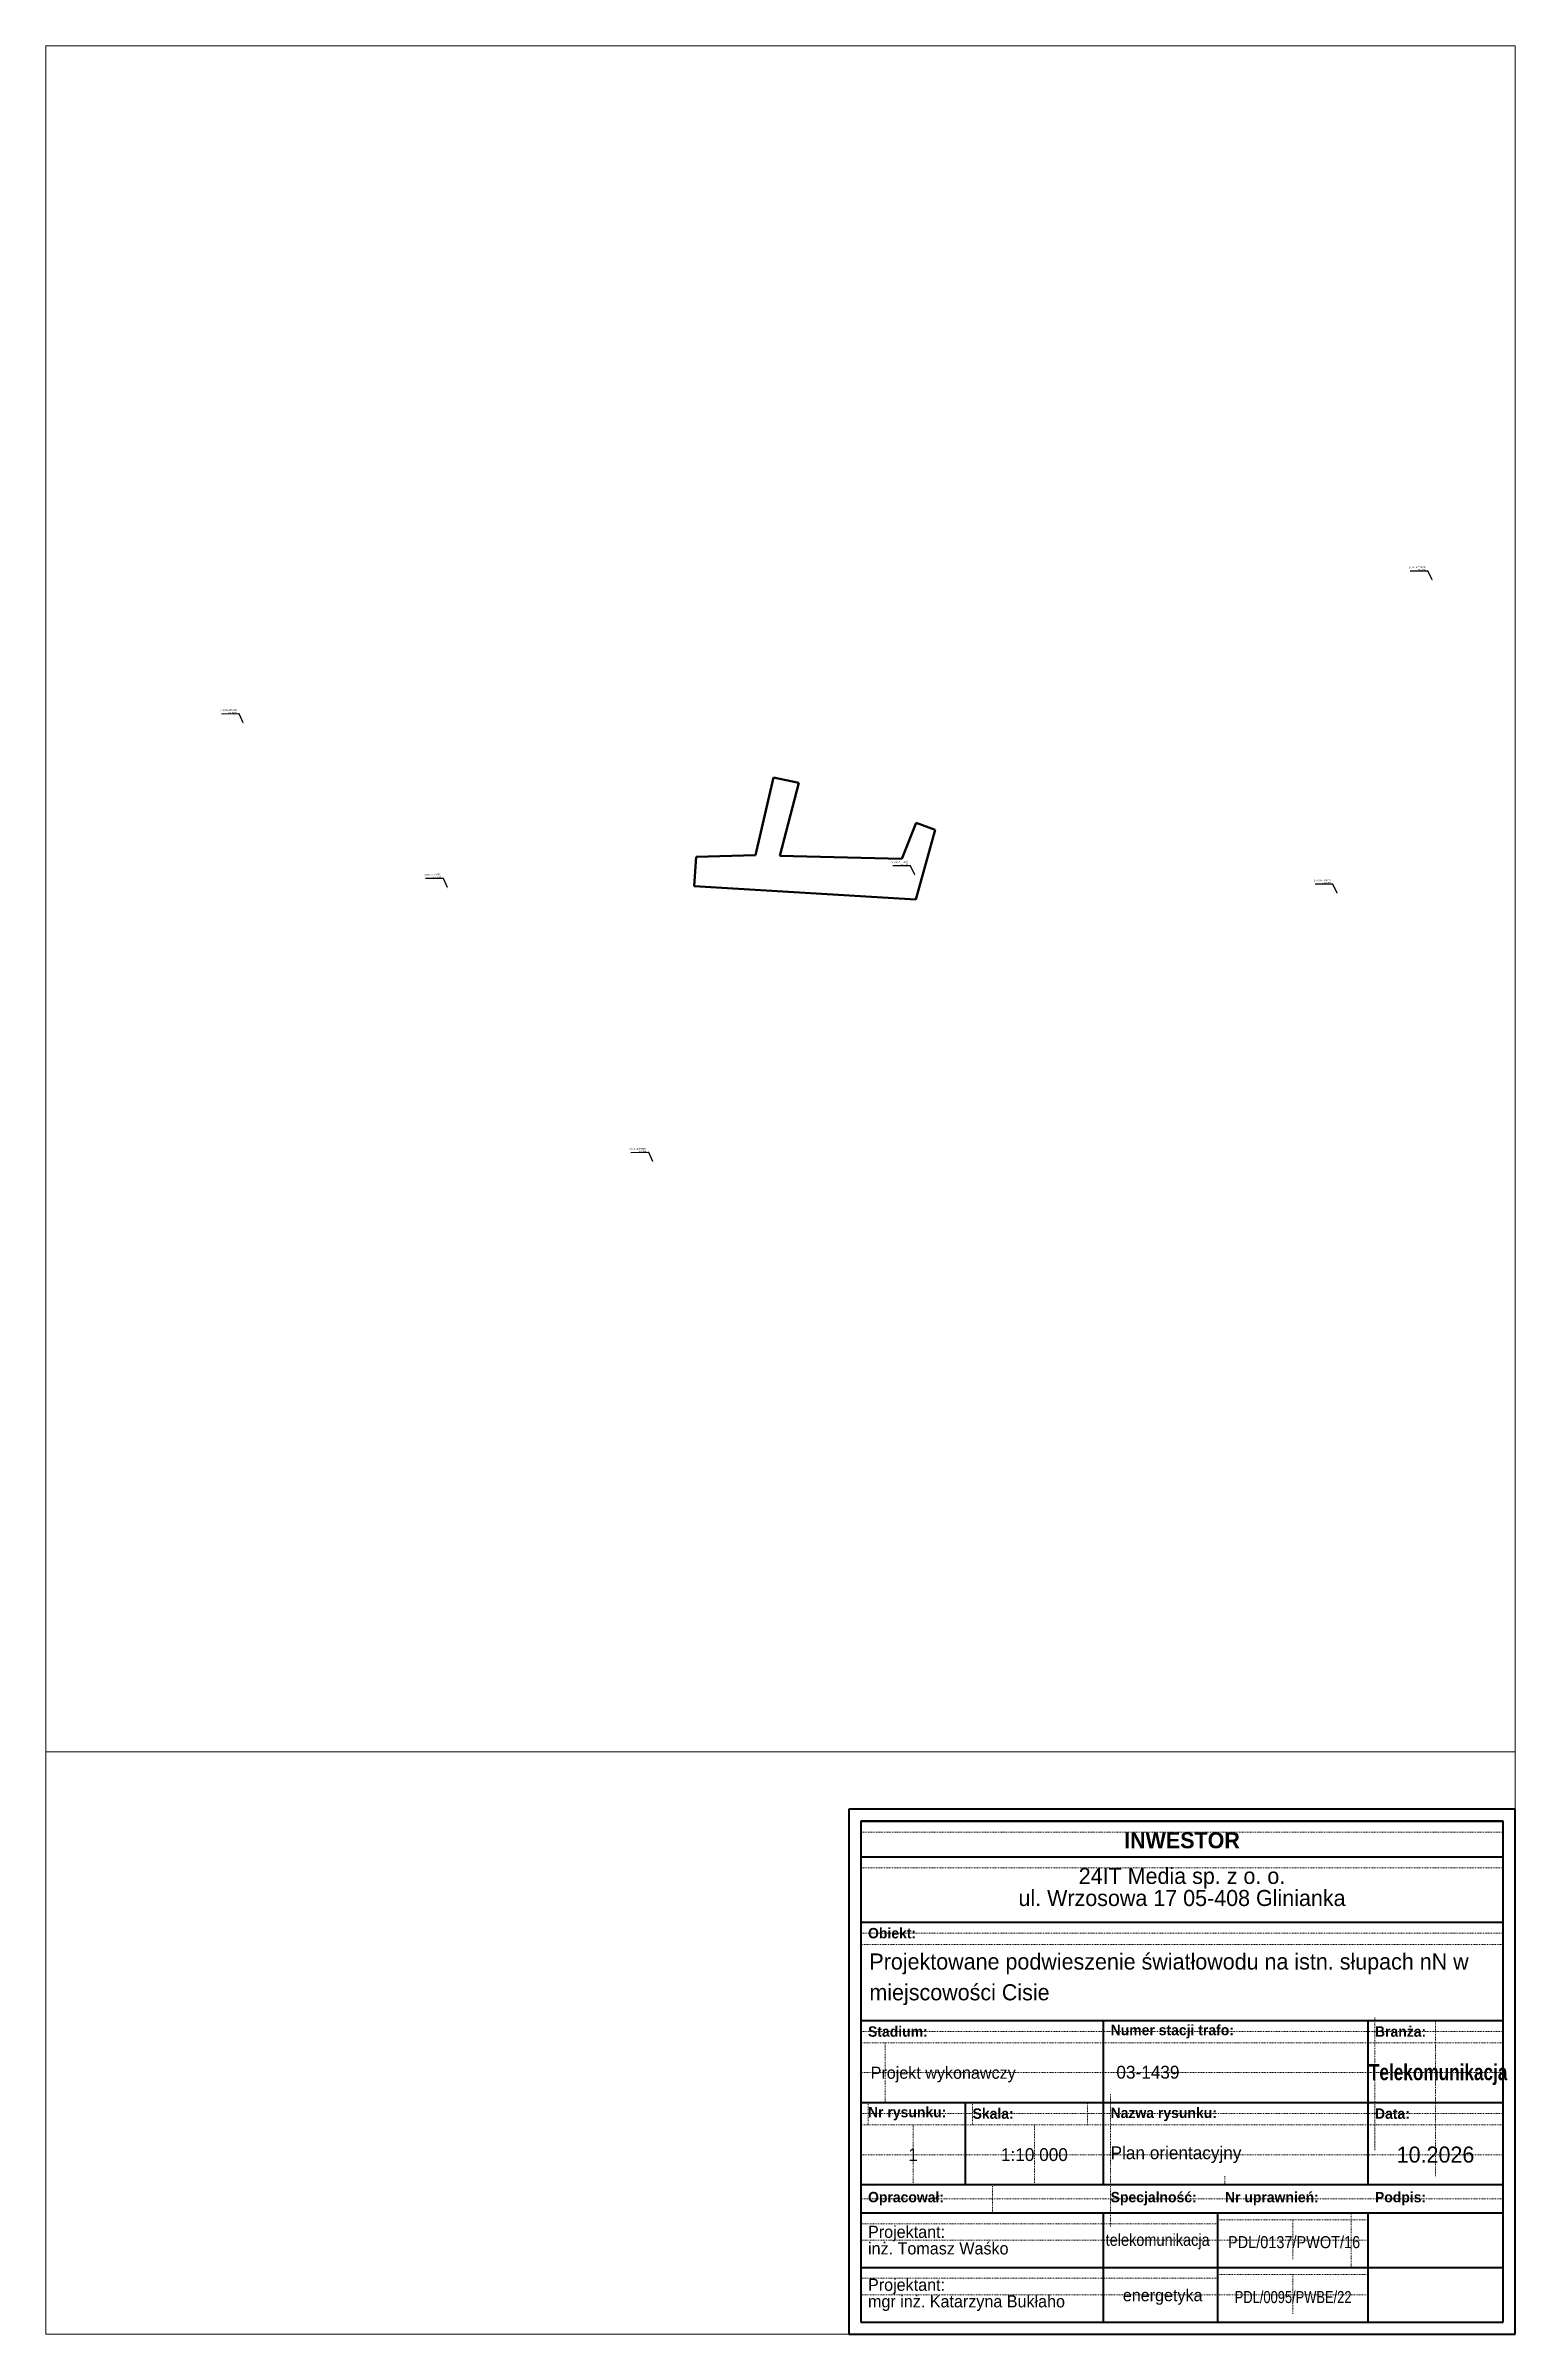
# Paper-space layout '1' of a CAD drawing. Header units: metres, sheet in millimetres. Extents: x 1 to 184, y 1 to 286.
# The model-space entities are those that its viewports show. They can reach past a viewport. Long polylines and large blocks are cut down to what shows.
import ezdxf
from ezdxf import colors
from ezdxf.entities.mleader import LeaderData, LeaderLine
from ezdxf.math import Vec2, Vec3

# ---------------------------------------------------------------- set-up
doc = ezdxf.new("R2010")
doc.units = ezdxf.units.M
doc.header["$MEASUREMENT"] = 0
doc.linetypes.add('DASHED', pattern=[19.05, 12.7, -6.35])
doc.linetypes.add('DGN Style 2', pattern=[0.005224, 0.003135, -0.00209])
doc.layers.get('0').update_dxf_attribs({"lineweight": 18})
doc.layers.add('!trafo', color=6, linetype='DASHED', lineweight=50)
doc.layers.add('@Tabelka', color=7, linetype='Continuous', lineweight=13)
doc.layers.add('@KonstrTabelki', color=253, linetype='DGN Style 2', lineweight=0, plot=False)
doc.layers.add('_mm trafo', color=3, linetype='Continuous', plot=False)
doc.styles.add('BardzoMale-PrawaGora', font='arial.ttf', dxfattribs={"height": 0.0025})
doc.styles.get("Standard").update_dxf_attribs({"font": ''})
doc.styles.get('Standard').set_extended_font_data('Lato Light')
picture_1 = doc.add_image_def('image1.png', size_in_pixel=(5547, 3763))

# ---------------------------------------------------------------- blocks, each defined once
blk = doc.blocks.new('tabelka')
at = {"layer": '@KonstrTabelki', "lineweight": 0}
for p, q in [((-1.5, 62.52), (-81.5, 62.52)), ((-1.5, 58.08), (-81.5, 58.08)), ((-1.5, 49.94), (-81.5, 49.94)), ((-81.5, 48.55), (-1.5, 48.55)), ((-1.5, 37.69), (-81.5, 37.69)), ((-17.47, 39.44), (-17.47, 22.94)), ((-9.93, 19.68), (-9.93, 39.08)), ((-81.5, 36.3), (-1.5, 36.3)), ((-78.46, 36.3), (-78.46, 28.86)), ((-81.5, 32.58), (-1.5, 32.58)), ((-80.6, 28.86), (-80.6, 26.08)), ((-67.58, 28.86), (-67.58, 26.08)), ((-53.27, 26.08), (-53.27, 28.86)), ((-50.39, 29.9), (-50.39, 18.64)), ((-17.47, 28.86), (-17.47, 22.94)), ((-9.93, 19.68), (-9.93, 28.86)), ((-1.5, 27.47), (-81.5, 27.47)), ((-81.5, 26.08), (-1.5, 26.08)), ((-74.99, 18.64), (-74.99, 26.08)), ((-59.88, 18.64), (-59.88, 26.08)), ((-1.5, 27.47), (-18.36, 27.47)), ((-1.5, 22.36), (-81.5, 22.36)), ((-1.5, 22.36), (-18.36, 22.36)), ((-65.11, 18.64), (-65.11, 15.11)), ((-50.39, 18.64), (-50.39, 13.41)), ((-36.15, 19.68), (-36.15, 18.64)), ((-81.5, 16.88), (-1.5, 16.88)), ((-20.43, 15.11), (-20.43, 8.31)), ((-37.05, 13.77), (-81.5, 13.77)), ((-37.05, 11.71), (-81.5, 11.71)), ((-37.05, 14.25), (-18.36, 14.25)), ((-18.36, 11.71), (-37.05, 11.71)), ((-27.71, 14.25), (-27.71, 9.31)), ((-37.05, 6.97), (-81.5, 6.97)), ((-37.05, 7.44), (-18.36, 7.44)), ((-27.71, 7.44), (-27.71, 2.5)), ((-37.05, 4.9), (-81.5, 4.9)), ((-18.36, 4.9), (-37.05, 4.9))]:
    blk.add_line(p, q, dxfattribs=at)
at = {"layer": '@KonstrTabelki'}
for points in [[(-51.29, 28.86), (-51.29, 39.08)], [(-51.29, 18.64), (-51.29, 28.86)]]:
    blk.add_lwpolyline(points, dxfattribs=at)
at = {"layer": '@Tabelka', "lineweight": 40}
for p, q in [((0, 65.41), (-83, 65.41)), ((-83, 65.41), (-83, 0)), ((-81.5, 63.91), (-1.5, 63.91)), ((-1.5, 63.91), (-81.5, 63.91)), ((-81.5, 63.91), (-81.5, 1.5)), ((-1.5, 1.5), (-1.5, 63.91)), ((0, 0), (0, 65.41)), ((-81.5, 59.47), (-1.5, 59.47)), ((-81.5, 51.33), (-1.5, 51.33)), ((-81.5, 39.08), (-1.5, 39.08)), ((-81.5, 39.08), (-18.36, 39.08)), ((-51.29, 28.86), (-51.29, 39.08)), ((-18.36, 39.08), (-18.36, 28.86)), ((-51.29, 28.86), (-51.29, 35.67)), ((-81.5, 28.86), (-18.36, 28.86)), ((-68.48, 18.64), (-68.48, 28.86)), ((-51.29, 18.64), (-51.29, 28.86)), ((-18.36, 28.86), (-1.5, 28.86)), ((-18.36, 28.86), (-18.36, 18.64)), ((-51.29, 18.64), (-51.29, 25.45)), ((-18.36, 25.45), (-18.36, 18.64)), ((-81.5, 18.64), (-1.5, 18.64)), ((-81.5, 18.64), (-1.5, 18.64)), ((-81.5, 15.11), (-1.5, 15.11)), ((-51.29, 1.5), (-51.29, 15.11)), ((-37.05, 1.5), (-37.05, 15.11)), ((-18.36, 15.11), (-18.36, 1.5)), ((-81.5, 8.31), (-1.5, 8.31)), ((-81.5, 8.31), (-1.5, 8.31)), ((-81.5, 1.5), (-1.5, 1.5)), ((-83, 0), (0, 0))]:
    blk.add_line(p, q, dxfattribs=at)
at = {"color": 18, "true_color": 0x000000, "insert": (-80.43, 47.42), "char_height": 2, "width": 76.9558, "attachment_point": 1, "line_spacing_factor": 0.825, "style": 'BardzoMale-PrawaGora'}
blk.add_mtext('\\pxsm1.15,ql;{\\fLato Light|b0|i0|c238|p34;\\C256;Projektowane podwieszenie światłowodu na istn. słupach nN w miejscowości Cisie}', dxfattribs=at)
at = {"color": 1, "insert": (-49.67, 32.62, 1), "char_height": 1.6, "width": 26.3577, "attachment_point": 4}
blk.add_mtext('{\\C18;\\c0;03-1439}', dxfattribs=at)
at = {"layer": '@Tabelka'}
for s, insert, char_height, attachment_point, line_spacing_factor in [('{\\fLato Light|b1|i0|c238|p34;INWESTOR}', (-41.5, 62.52), 2, 2, 0.825), ('24IT Media sp. z o. o.\\Pul. Wrzosowa 17 05-408 Glinianka', (-41.5, 58.08), 2, 2, 0.825), ('{\\fLato Light|b1|i0|c238|p34;Obiekt:}', (-80.6, 49.94), 1.3, 4, 0.946154), ('{\\fLato Light|b1|i0|c238|p34;Branża:}', (-17.47, 37.69), 1.3, 4, 0.946154), ('Projekt wykonawczy', (-80.27, 32.34), 1.5, 4, 0.825), ('{\\fLato Light|b1|i0|c238|p34;\\W0.8;Telekomunikacja}', (-9.6, 32.34), 2, 5, 0.76875), ('{\\fLato Light|b1|i0|c238|p34;Nr rysunku:}', (-80.6, 27.47), 1.3, 4, 0.946154), ('{\\fLato Light|b1|i0|c238|p34;Skala:}', (-67.58, 27.47), 1.3, 4, 0.946154), ('{\\fLato Light|b1|i0|c238|p34;Nazwa rysunku:}', (-50.39, 27.38), 1.3, 4, 0.946154), ('{\\fLato Light|b1|i0|c238|p34;Data:}', (-17.47, 27.47), 1.3, 4, 0.946154), ('10.2026', (-9.93, 22.36), 2, 5, 0.825), ('{\\fLato Light|b1|i0|c238|p34;Opracował:}', (-80.6, 16.88), 1.3, 4, 0.946154), ('{\\fLato Light|b1|i0|c238|p34;Specjalność:}', (-50.39, 16.88), 1.3, 4, 0.946154), ('{\\fLato Light|b1|i0|c238|p34;Nr uprawnień:}', (-36.15, 16.88), 1.3, 4, 0.946154), ('{\\fLato Light|b1|i0|c238|p34;Podpis:}', (-17.47, 16.88), 1.3, 4, 0.946154)]:
    blk.add_mtext(s, dxfattribs=dict(at, insert=insert, char_height=char_height, attachment_point=attachment_point, line_spacing_factor=line_spacing_factor))
for s, insert, char_height, width, attachment_point, line_spacing_factor in [('{\\fLato Light|b1|i0|c238|p34;Stadium:}', (-80.6, 37.69), 1.3, 8.6456, 4, 0.946154), ('{\\fLato Light|b1|i0|c238|p34;Numer stacji trafo:}', (-50.39, 37.69), 1.3, 16.1141, 4, 0.946154), ('Projektant:\\Pinż. Tomasz Waśko', (-80.6, 11.71), 1.5, 27.9275, 4, 0.825), ('{\\W0.9;telekomunikacja}', (-44.53, 11.53), 1.5, 22.915, 5, 0.825), ('{\\W0.9;PDL/0137/PWOT/16}', (-27.54, 11.46), 1.5, 22.915, 5, 0.825), ('Projektant:\\Pmgr inż. Katarzyna Bukłaho', (-80.6, 4.9), 1.5, 27.9275, 4, 0.825), ('energetyka', (-43.91, 4.64), 1.5, 22.915, 5, 0.825), ('{\\W0.8;PDL/0095/PWBE/22}', (-27.66, 4.62), 1.5, 22.915, 5, 0.825)]:
    blk.add_mtext(s, dxfattribs=dict(at, insert=insert, char_height=char_height, width=width, attachment_point=attachment_point, line_spacing_factor=line_spacing_factor))

msp = doc.modelspace()

# ---------------------------------------------------------------- linework, layer by layer
at = {"layer": '!trafo'}
msp.add_lwpolyline([(7526649.33192, 5787511.77843), (7526646.94504, 5787475.37755), (7526923.00624, 5787458.69812), (7526946.98481, 5787545.71547), (7526923.57005, 5787554.14479), (7526905.77484, 5787509.42259), (7526753.70664, 5787513.28537), (7526777.17652, 5787604.26413), (7526745.79544, 5787610.85679), (7526723.38039, 5787514.07649)], close=True, dxfattribs=at)

# ---------------------------------------------------------------- pictures from other files: only their frames are drawn
image = msp.add_image(picture_1, insert=(7523184.3053, 5784887.6493), size_in_units=(6912.7579, 4689.50928))
image.dxf.flags = 7

# ---------------------------------------------------------------- next in the draw order: leaders
at = {"layer": '_mm trafo', "color": 3}
ml = msp.add_multileader_mtext('Standard', dxfattribs=at)
ml.set_content('STACJA TRAFO\\P03-1336', color=3)
ml.set_leader_properties()
ml.build(insert=Vec2(0, 0))
ml.multileader.update_dxf_attribs({"has_text_frame": 1, "text_left_attachment_type": 5, "text_right_attachment_type": 5, "dogleg_length": 1, "arrow_head_size": 1.5})
ctx = ml.context
ctx.base_point, ctx.char_height, ctx.arrow_head_size, ctx.plane_origin, ctx.plane_x_axis, ctx.plane_y_axis = Vec3(7527535.15023, 5787867.51034), 2, 1.5, Vec3(7527569.8124, 5787824.50404), Vec3(0.9998914966, 0.0147307535), Vec3(-0.0147307535, 0.9998914966)
ctx.left_attachment, ctx.right_attachment, ctx.text_align_type, ctx.attachment_type = 5, 5, 2, 2
notes = []
notes.append((ctx, [(0, (1, 1, 0), (7527560.85276, 5787867.889), (-0.9998914966, -0.0147307535), 1, [(0, [(7527566.5752, 5787855.31204)], 0, [])])]))
ctx.mtext.insert, ctx.mtext.text_direction, ctx.mtext.rotation, ctx.mtext.alignment, ctx.mtext.flow_direction = Vec3(7527557.76736, 5787873.66373), Vec3(0.9998914966, 0.0147307535), 0.0147312863, 3, 5
ctx.mtext.has_bg_fill, ctx.mtext.bg_color, ctx.mtext.bg_scale_factor, ctx.mtext.bg_transparency, ctx.mtext.use_window_bg_color = 1, -1073741824, 1, 0, 1
ml = msp.add_multileader_mtext('Standard', dxfattribs=at)
ml.set_content('STACJA TRAFO\\P03-0496', color=3)
ml.set_leader_properties()
ml.build(insert=Vec2(0, 0))
ml.multileader.update_dxf_attribs({"has_text_frame": 1, "text_left_attachment_type": 5, "text_right_attachment_type": 5, "dogleg_length": 1, "arrow_head_size": 1.5})
ctx = ml.context
ctx.base_point, ctx.char_height, ctx.arrow_head_size, ctx.plane_origin, ctx.plane_x_axis, ctx.plane_y_axis = Vec3(7526054.72081, 5787689.46217), 2, 1.5, Vec3(7526089.38298, 5787646.45587), Vec3(0.9998914966, 0.0147307535), Vec3(-0.0147307535, 0.9998914966)
ctx.left_attachment, ctx.right_attachment, ctx.text_align_type, ctx.attachment_type = 5, 5, 2, 2
notes.append((ctx, [(0, (1, 1, 0), (7526080.42334, 5787689.84083), (-0.9998914966, -0.0147307535), 1, [(0, [(7526086.14578, 5787677.26388)], 0, [])])]))
ctx.mtext.insert, ctx.mtext.text_direction, ctx.mtext.rotation, ctx.mtext.alignment, ctx.mtext.flow_direction = Vec3(7526077.33794, 5787695.61556), Vec3(0.9998914966, 0.0147307535), 0.0147312863, 3, 5
ctx.mtext.has_bg_fill, ctx.mtext.bg_color, ctx.mtext.bg_scale_factor, ctx.mtext.bg_transparency, ctx.mtext.use_window_bg_color = 1, -1073741824, 1, 0, 1
ml = msp.add_multileader_mtext('Standard', dxfattribs=at)
ml.set_content('STACJA TRAFO\\P03-1439', color=3)
ml.set_leader_properties()
ml.build(insert=Vec2(0, 0))
ml.multileader.update_dxf_attribs({"has_text_frame": 1, "text_left_attachment_type": 5, "text_right_attachment_type": 5, "dogleg_length": 1, "arrow_head_size": 1.5})
ctx = ml.context
ctx.base_point, ctx.char_height, ctx.arrow_head_size, ctx.plane_origin, ctx.plane_x_axis, ctx.plane_y_axis = Vec3(7526890.90087, 5787500.50316), 2, 1.5, Vec3(7526925.56367, 5787457.4543), Vec3(0.9998914966, 0.0147307535), Vec3(-0.0147307535, 0.9998914966)
ctx.left_attachment, ctx.right_attachment, ctx.text_align_type, ctx.attachment_type = 5, 5, 2, 2
notes.append((ctx, [(0, (1, 1, 0), (7526916.6034, 5787500.88182), (-0.9998914966, -0.0147307535), 1, [(0, [(7526922.32646, 5787488.26231)], 0, [])])]))
ctx.mtext.insert, ctx.mtext.text_direction, ctx.mtext.rotation, ctx.mtext.alignment, ctx.mtext.flow_direction = Vec3(7526913.51863, 5787506.61399), Vec3(0.9998914966, 0.0147307535), 0.0147312863, 3, 5
ctx.mtext.has_bg_fill, ctx.mtext.bg_color, ctx.mtext.bg_scale_factor, ctx.mtext.bg_transparency, ctx.mtext.use_window_bg_color = 1, -1073741824, 1, 0, 1
ml = msp.add_multileader_mtext('Standard', dxfattribs=at)
ml.set_content('STACJA TRAFO\\P03-1233', color=3)
ml.set_leader_properties()
ml.build(insert=Vec2(0, 0))
ml.multileader.update_dxf_attribs({"has_text_frame": 1, "text_left_attachment_type": 5, "text_right_attachment_type": 5, "dogleg_length": 1, "arrow_head_size": 1.5})
ctx = ml.context
ctx.base_point, ctx.char_height, ctx.arrow_head_size, ctx.plane_origin, ctx.plane_x_axis, ctx.plane_y_axis = Vec3(7526308.99167, 5787484.69406), 2, 1.5, Vec3(7526343.65384, 5787441.68776), Vec3(0.9998914966, 0.0147307535), Vec3(-0.0147307535, 0.9998914966)
ctx.left_attachment, ctx.right_attachment, ctx.text_align_type, ctx.attachment_type = 5, 5, 2, 2
notes.append((ctx, [(0, (1, 1, 0), (7526334.6942, 5787485.07272), (-0.9998914966, -0.0147307535), 1, [(0, [(7526340.41664, 5787472.49576)], 0, [])])]))
ctx.mtext.insert, ctx.mtext.text_direction, ctx.mtext.rotation, ctx.mtext.alignment, ctx.mtext.flow_direction = Vec3(7526331.6088, 5787490.84745), Vec3(0.9998914966, 0.0147307535), 0.0147312863, 3, 5
ctx.mtext.has_bg_fill, ctx.mtext.bg_color, ctx.mtext.bg_scale_factor, ctx.mtext.bg_transparency, ctx.mtext.use_window_bg_color = 1, -1073741824, 1, 0, 1
ml = msp.add_multileader_mtext('Standard', dxfattribs=at)
ml.set_content('STACJA TRAFO\\P03-0495', color=3)
ml.set_leader_properties()
ml.build(insert=Vec2(0, 0))
ml.multileader.update_dxf_attribs({"has_text_frame": 1, "text_left_attachment_type": 5, "text_right_attachment_type": 5, "dogleg_length": 1, "arrow_head_size": 1.5})
ctx = ml.context
ctx.base_point, ctx.char_height, ctx.arrow_head_size, ctx.plane_origin, ctx.plane_x_axis, ctx.plane_y_axis = Vec3(7527416.76218, 5787477.6354), 2, 1.5, Vec3(7527451.42435, 5787434.6291), Vec3(0.9998914966, 0.0147307535), Vec3(-0.0147307535, 0.9998914966)
ctx.left_attachment, ctx.right_attachment, ctx.text_align_type, ctx.attachment_type = 5, 5, 2, 2
notes.append((ctx, [(0, (1, 1, 0), (7527442.46471, 5787478.01406), (-0.9998914966, -0.0147307535), 1, [(0, [(7527448.18715, 5787465.43711)], 0, [])])]))
ctx.mtext.insert, ctx.mtext.text_direction, ctx.mtext.rotation, ctx.mtext.alignment, ctx.mtext.flow_direction = Vec3(7527439.37931, 5787483.78879), Vec3(0.9998914966, 0.0147307535), 0.0147312863, 3, 5
ctx.mtext.has_bg_fill, ctx.mtext.bg_color, ctx.mtext.bg_scale_factor, ctx.mtext.bg_transparency, ctx.mtext.use_window_bg_color = 1, -1073741824, 1, 0, 1
ml = msp.add_multileader_mtext('Standard', dxfattribs=at)
ml.set_content('STACJA TRAFO\\P03-0494', color=3)
ml.set_leader_properties()
ml.build(insert=Vec2(0, 0))
ml.multileader.update_dxf_attribs({"has_text_frame": 1, "text_left_attachment_type": 5, "text_right_attachment_type": 5, "dogleg_length": 1, "arrow_head_size": 1.5})
ctx = ml.context
ctx.base_point, ctx.char_height, ctx.arrow_head_size, ctx.plane_origin, ctx.plane_x_axis, ctx.plane_y_axis = Vec3(7526564.68865, 5787143.18433), 2, 1.5, Vec3(7526599.35082, 5787100.17803), Vec3(0.9998914966, 0.0147307535), Vec3(-0.0147307535, 0.9998914966)
ctx.left_attachment, ctx.right_attachment, ctx.text_align_type, ctx.attachment_type = 5, 5, 2, 2
notes.append((ctx, [(0, (1, 1, 0), (7526590.39118, 5787143.56299), (-0.9998914966, -0.0147307535), 1, [(0, [(7526596.11361, 5787130.98604)], 0, [])])]))
ctx.mtext.insert, ctx.mtext.text_direction, ctx.mtext.rotation, ctx.mtext.alignment, ctx.mtext.flow_direction = Vec3(7526587.30578, 5787149.33772), Vec3(0.9998914966, 0.0147307535), 0.0147312863, 3, 5
ctx.mtext.has_bg_fill, ctx.mtext.bg_color, ctx.mtext.bg_scale_factor, ctx.mtext.bg_transparency, ctx.mtext.use_window_bg_color = 1, -1073741824, 1, 0, 1
for ctx, leaders in notes:
    for number, flags, end, landing, length, lines in leaders:
        leader = LeaderData()
        leader.index, (leader.has_last_leader_line, leader.has_dogleg_vector, leader.attachment_direction) = number, flags
        leader.last_leader_point, leader.dogleg_vector, leader.dogleg_length = Vec3(end), Vec3(landing), length
        for number, points, colour, breaks in lines:
            line = LeaderLine()
            line.index, line.vertices, line.color, line.breaks = number, Vec3.list(points), colors.encode_raw_color(colour), breaks
            leader.lines.append(line)
        ctx.leaders.append(leader)

psp = doc.layouts.new('1')

# ---------------------------------------------------------------- linework, layer by layer
psp.add_lwpolyline([(1, 286), (184, 286), (184, 1), (1, 1)], close=True)

# ---------------------------------------------------------------- block references
psp.add_blockref('tabelka', (184, 1))

# ---------------------------------------------------------------- texts
at = {"char_height": 1.6}
for s, insert, width, attachment_point in [('1', (109.01, 23.36), 9.2791, 5), ('1:10 000', (124.12, 23.36), 9.2791, 5), ('Plan orientacyjny', (133.61, 23.36), 54.2776, 4)]:
    psp.add_mtext(s, dxfattribs=dict(at, insert=insert, width=width, attachment_point=attachment_point))

# ---------------------------------------------------------------- viewports
at = {"layer": '0', "view_target_point": (829635257.36457, 575601763.22742)}
psp.add_viewport(center=(92.5, 179.77), size=(183, 212.447), view_center_point=(-822108502.84938, -569814303.52379), view_height=2124.471462, dxfattribs=at)

doc.saveas('drawing.dxf')
